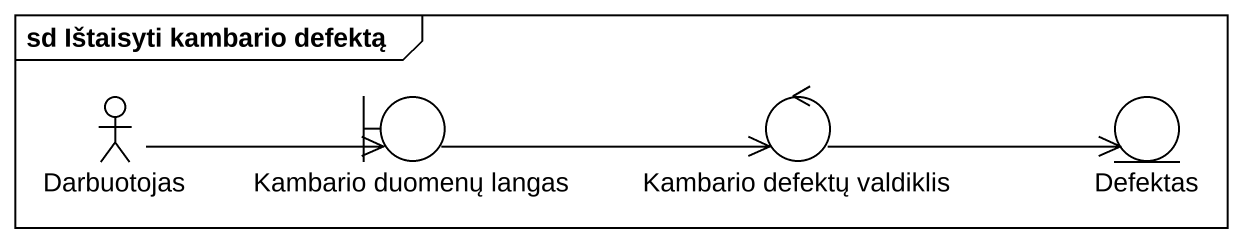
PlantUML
@startuml
mainframe sd Ištaisyti kambario defektą
actor Darbuotojas
boundary "Kambario duomenų langas" as Kambario_duomenų_langas
control "Kambario defektų valdiklis" as Kambario_defektų_valdiklis
entity Defektas
Darbuotojas -right-> Kambario_duomenų_langas
Kambario_duomenų_langas -right-> Kambario_defektų_valdiklis
Kambario_defektų_valdiklis -right-> Defektas
@enduml
